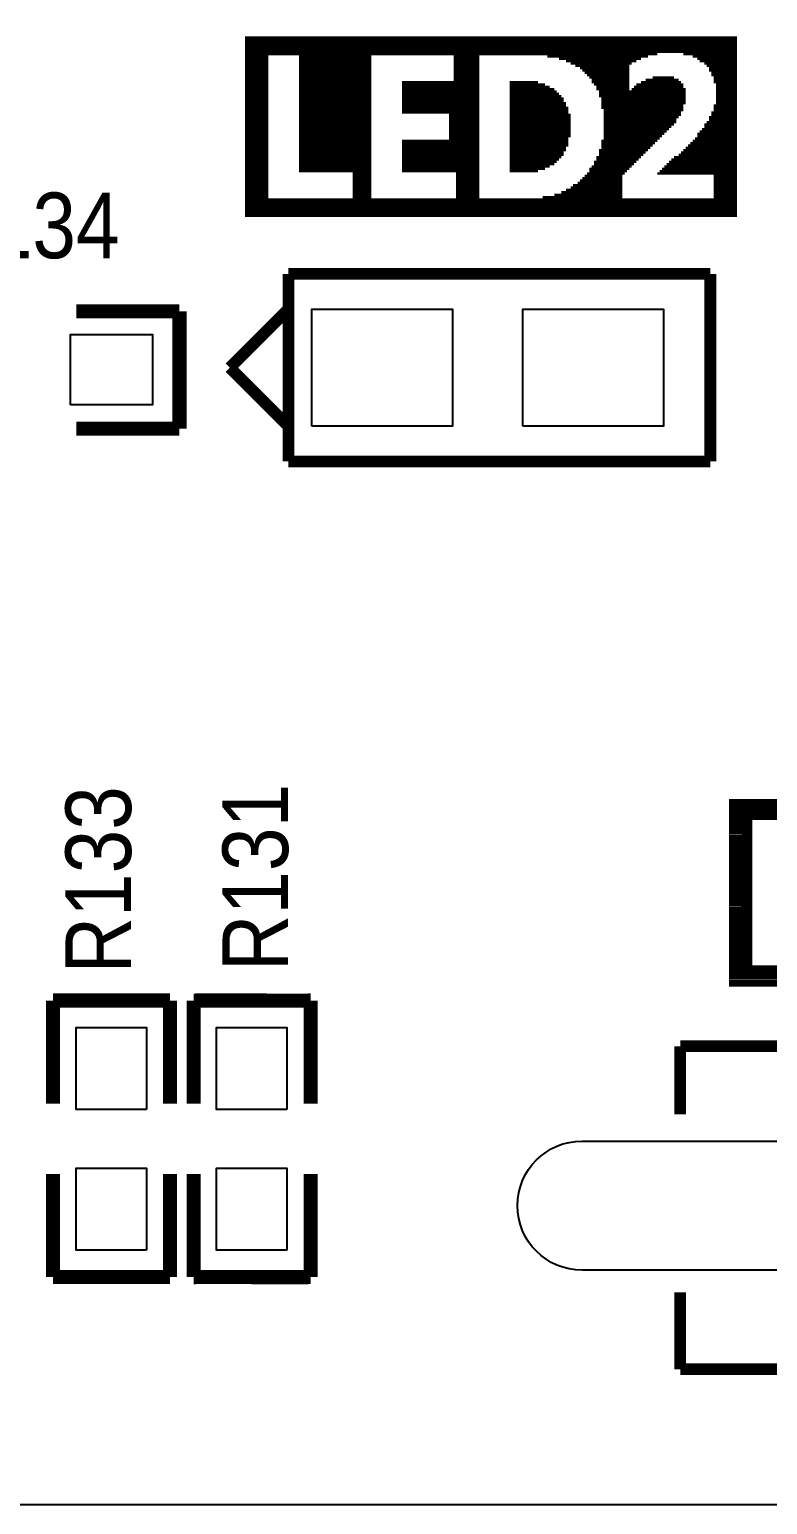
# Model space of a CAD drawing. Extents: x -1 to 188, y -4 to 106.
# Drawn here: x 127.63 to 135.63, y 8.23 to 24.21 of the extents above; entities that cross this region are included whole.
import ezdxf

# ---------------------------------------------------------------- set-up
doc = ezdxf.new("R2010")
doc.units = 0
for name, color, linetype in [('BG_OUTLINE', 3, 'CONTINUOUS'), ('MA_PEN3', 5, 'CONTINUOUS'), ('PG_SILKSCREEN_TOP', 6, 'CONTINUOUS'), ('PIN_TOP', 7, 'CONTINUOUS'), ('RD_SILKSCREEN_TOP', 8, 'CONTINUOUS')]:
    doc.layers.add(name, color=color, linetype=linetype)

msp = doc.modelspace()

# ---------------------------------------------------------------- linework, layer by layer
at = {"layer": 'BG_OUTLINE'}
msp.add_lwpolyline([(79.2988, 8.2296), (165.1, 8.2296), (188.1, 8.2296), (188.1, 106.3198), (165.1, 106.3198), (45.988, 106.3198)], dxfattribs=at)
at = {"layer": 'MA_PEN3', "const_width": 0.0254}
for points in [[(129.9698, 24.1242), (135.3038, 24.1242)], [(129.9698, 24.0988), (135.3038, 24.0988)], [(129.9698, 24.0734), (135.3038, 24.0734)], [(129.9698, 24.048), (135.3038, 24.048)], [(129.9698, 24.0226), (135.3038, 24.0226)], [(129.9698, 23.9972), (135.3038, 23.9972)], [(129.9698, 23.9718), (135.3038, 23.9718)], [(129.9698, 23.9464), (134.4402, 23.9464)], [(129.9698, 23.921), (130.2238, 23.921)], [(129.9698, 23.8956), (130.2238, 23.8956)], [(129.9698, 23.8702), (130.2238, 23.8702)], [(129.9698, 23.8448), (130.2238, 23.8448)], [(129.9698, 23.8194), (130.2238, 23.8194)], [(130.554, 23.921), (131.3414, 23.921)], [(130.554, 23.8956), (131.3414, 23.8956)], [(130.554, 23.8702), (131.3414, 23.8702)], [(130.554, 23.8448), (131.3414, 23.8448)], [(130.554, 23.8194), (131.3414, 23.8194)], [(132.2304, 23.921), (132.5098, 23.921)], [(132.2304, 23.8956), (132.5098, 23.8956)], [(132.2304, 23.8702), (132.5098, 23.8702)], [(132.2304, 23.8448), (132.5098, 23.8448)], [(132.2304, 23.8194), (132.5098, 23.8194)], [(133.2464, 23.921), (134.3386, 23.921)], [(133.3734, 23.8956), (134.2624, 23.8956)], [(133.4496, 23.8702), (134.2116, 23.8702)], [(133.5004, 23.8448), (134.1608, 23.8448)], [(133.5512, 23.8194), (134.1354, 23.8194)], [(134.7196, 23.9464), (135.3038, 23.9464)], [(134.8212, 23.921), (135.3038, 23.921)], [(134.872, 23.8956), (135.3038, 23.8956)], [(134.8974, 23.8702), (135.3038, 23.8702)], [(134.9482, 23.8448), (135.3038, 23.8448)], [(134.9736, 23.8194), (135.3038, 23.8194)], [(129.9698, 23.794), (130.2238, 23.794)], [(129.9698, 23.7686), (130.2238, 23.7686)], [(129.9698, 23.7432), (130.2238, 23.7432)], [(129.9698, 23.7178), (130.2238, 23.7178)], [(129.9698, 23.6924), (130.2238, 23.6924)], [(129.9698, 23.667), (130.2238, 23.667)], [(129.9698, 23.6416), (130.2238, 23.6416)], [(130.554, 23.794), (131.3414, 23.794)], [(130.554, 23.7686), (131.3414, 23.7686)], [(130.554, 23.7432), (131.3414, 23.7432)], [(130.554, 23.7178), (131.3414, 23.7178)], [(130.554, 23.6924), (131.3414, 23.6924)], [(130.554, 23.667), (131.3414, 23.667)], [(130.554, 23.6416), (131.3414, 23.6416)], [(131.6716, 23.6416), (132.5098, 23.6416)], [(132.2304, 23.794), (132.5098, 23.794)], [(132.2304, 23.7686), (132.5098, 23.7686)], [(132.2304, 23.7432), (132.5098, 23.7432)], [(132.2304, 23.7178), (132.5098, 23.7178)], [(132.2304, 23.6924), (132.5098, 23.6924)], [(132.2304, 23.667), (132.5098, 23.667)], [(132.84, 23.6416), (133.1448, 23.6416)], [(133.602, 23.794), (134.1354, 23.794)], [(133.6274, 23.7686), (134.1354, 23.7686)], [(133.6528, 23.7432), (134.1354, 23.7432)], [(133.6782, 23.7178), (134.1354, 23.7178)], [(133.7036, 23.6924), (134.1354, 23.6924)], [(133.729, 23.667), (134.1354, 23.667)], [(133.729, 23.6416), (134.1354, 23.6416)], [(134.2624, 23.6416), (134.6942, 23.6416)], [(134.3132, 23.667), (134.6688, 23.667)], [(134.3894, 23.6924), (134.618, 23.6924)], [(134.999, 23.794), (135.3038, 23.794)], [(134.999, 23.7686), (135.3038, 23.7686)], [(135.0244, 23.7432), (135.3038, 23.7432)], [(135.0244, 23.7178), (135.3038, 23.7178)], [(135.0498, 23.6924), (135.3038, 23.6924)], [(135.0498, 23.667), (135.3038, 23.667)], [(135.0498, 23.6416), (135.3038, 23.6416)], [(129.9698, 23.6162), (130.2238, 23.6162)], [(129.9698, 23.5908), (130.2238, 23.5908)], [(129.9698, 23.5654), (130.2238, 23.5654)], [(129.9698, 23.54), (130.2238, 23.54)], [(129.9698, 23.5146), (130.2238, 23.5146)], [(129.9698, 23.4892), (130.2238, 23.4892)], [(130.554, 23.6162), (131.3414, 23.6162)], [(130.554, 23.5908), (131.3414, 23.5908)], [(130.554, 23.5654), (131.3414, 23.5654)], [(130.554, 23.54), (131.3414, 23.54)], [(130.554, 23.5146), (131.3414, 23.5146)], [(130.554, 23.4892), (131.3414, 23.4892)], [(131.6716, 23.6162), (132.5098, 23.6162)], [(131.6716, 23.5908), (132.5098, 23.5908)], [(131.6716, 23.5654), (132.5098, 23.5654)], [(131.6716, 23.54), (132.5098, 23.54)], [(131.6716, 23.5146), (132.5098, 23.5146)], [(131.6716, 23.4892), (132.5098, 23.4892)], [(132.84, 23.6162), (133.221, 23.6162)], [(132.84, 23.5908), (133.2718, 23.5908)], [(132.84, 23.5654), (133.3226, 23.5654)], [(132.84, 23.54), (133.348, 23.54)], [(132.84, 23.5146), (133.3734, 23.5146)], [(132.84, 23.4892), (133.3988, 23.4892)], [(133.7544, 23.6162), (134.1354, 23.6162)], [(133.7798, 23.5908), (134.1354, 23.5908)], [(133.7798, 23.5654), (134.1354, 23.5654)], [(133.8052, 23.54), (134.745, 23.54)], [(133.8052, 23.5146), (134.745, 23.5146)], [(133.8052, 23.4892), (134.745, 23.4892)], [(134.1608, 23.5654), (134.745, 23.5654)], [(134.1862, 23.5908), (134.7196, 23.5908)], [(134.2116, 23.6162), (134.7196, 23.6162)], [(135.0752, 23.6162), (135.3038, 23.6162)], [(135.0752, 23.5908), (135.3038, 23.5908)], [(135.0752, 23.5654), (135.3038, 23.5654)], [(135.0752, 23.54), (135.3038, 23.54)], [(135.0752, 23.5146), (135.3038, 23.5146)], [(135.0752, 23.4892), (135.3038, 23.4892)], [(129.9698, 23.4638), (130.2238, 23.4638)], [(129.9698, 23.4384), (130.2238, 23.4384)], [(129.9698, 23.413), (130.2238, 23.413)], [(129.9698, 23.3876), (130.2238, 23.3876)], [(129.9698, 23.3622), (130.2238, 23.3622)], [(129.9698, 23.3368), (130.2238, 23.3368)], [(130.554, 23.4638), (131.3414, 23.4638)], [(130.554, 23.4384), (131.3414, 23.4384)], [(130.554, 23.413), (131.3414, 23.413)], [(130.554, 23.3876), (131.3414, 23.3876)], [(130.554, 23.3622), (131.3414, 23.3622)], [(130.554, 23.3368), (131.3414, 23.3368)], [(131.6716, 23.4638), (132.5098, 23.4638)], [(131.6716, 23.4384), (132.5098, 23.4384)], [(131.6716, 23.413), (132.5098, 23.413)], [(131.6716, 23.3876), (132.5098, 23.3876)], [(131.6716, 23.3622), (132.5098, 23.3622)], [(131.6716, 23.3368), (132.5098, 23.3368)], [(132.84, 23.4638), (133.4242, 23.4638)], [(132.84, 23.4384), (133.4242, 23.4384)], [(132.84, 23.413), (133.4496, 23.413)], [(132.84, 23.3876), (133.4496, 23.3876)], [(132.84, 23.3622), (133.475, 23.3622)], [(132.84, 23.3368), (133.475, 23.3368)], [(133.8306, 23.4638), (134.745, 23.4638)], [(133.8306, 23.4384), (134.745, 23.4384)], [(133.8306, 23.413), (134.745, 23.413)], [(133.8306, 23.3876), (134.7196, 23.3876)], [(133.8306, 23.3622), (134.7196, 23.3622)], [(133.856, 23.3368), (134.7196, 23.3368)], [(135.0498, 23.3876), (135.3038, 23.3876)], [(135.0498, 23.3622), (135.3038, 23.3622)], [(135.0498, 23.3368), (135.3038, 23.3368)], [(135.0752, 23.4638), (135.3038, 23.4638)], [(135.0752, 23.4384), (135.3038, 23.4384)], [(135.0752, 23.413), (135.3038, 23.413)], [(129.9698, 23.3114), (130.2238, 23.3114)], [(129.9698, 23.286), (130.2238, 23.286)], [(129.9698, 23.2606), (130.2238, 23.2606)], [(129.9698, 23.2352), (130.2238, 23.2352)], [(129.9698, 23.2098), (130.2238, 23.2098)], [(129.9698, 23.1844), (130.2238, 23.1844)], [(130.554, 23.3114), (131.3414, 23.3114)], [(130.554, 23.286), (131.3414, 23.286)], [(130.554, 23.2606), (131.3414, 23.2606)], [(130.554, 23.2352), (131.3414, 23.2352)], [(130.554, 23.2098), (131.3414, 23.2098)], [(130.554, 23.1844), (131.3414, 23.1844)], [(131.6716, 23.3114), (132.5098, 23.3114)], [(132.1796, 23.286), (132.5098, 23.286)], [(132.1796, 23.2606), (132.5098, 23.2606)], [(132.1796, 23.2352), (132.5098, 23.2352)], [(132.1796, 23.2098), (132.5098, 23.2098)], [(132.1796, 23.1844), (132.5098, 23.1844)], [(132.84, 23.3114), (133.475, 23.3114)], [(132.84, 23.286), (133.5004, 23.286)], [(132.84, 23.2606), (133.5004, 23.2606)], [(132.84, 23.2352), (133.5004, 23.2352)], [(132.84, 23.2098), (133.5004, 23.2098)], [(132.84, 23.1844), (133.5004, 23.1844)], [(133.856, 23.3114), (134.6942, 23.3114)], [(133.856, 23.286), (134.6942, 23.286)], [(133.856, 23.2606), (134.6688, 23.2606)], [(133.856, 23.2352), (134.6434, 23.2352)], [(133.856, 23.2098), (134.6434, 23.2098)], [(133.856, 23.1844), (134.618, 23.1844)], [(134.9482, 23.1844), (135.3038, 23.1844)], [(134.9736, 23.2098), (135.3038, 23.2098)], [(134.999, 23.2606), (135.3038, 23.2606)], [(134.999, 23.2352), (135.3038, 23.2352)], [(135.0244, 23.3114), (135.3038, 23.3114)], [(135.0244, 23.286), (135.3038, 23.286)], [(129.9698, 23.159), (130.2238, 23.159)], [(129.9698, 23.1336), (130.2238, 23.1336)], [(129.9698, 23.1082), (130.2238, 23.1082)], [(129.9698, 23.0828), (130.2238, 23.0828)], [(129.9698, 23.0574), (130.2238, 23.0574)], [(129.9698, 23.032), (130.2238, 23.032)], [(129.9698, 23.0066), (130.2238, 23.0066)], [(130.554, 23.159), (131.3414, 23.159)], [(130.554, 23.1336), (131.3414, 23.1336)], [(130.554, 23.1082), (131.3414, 23.1082)], [(130.554, 23.0828), (131.3414, 23.0828)], [(130.554, 23.0574), (131.3414, 23.0574)], [(130.554, 23.032), (131.3414, 23.032)], [(130.554, 23.0066), (131.3414, 23.0066)], [(131.6716, 23.0066), (132.5098, 23.0066)], [(132.1796, 23.159), (132.5098, 23.159)], [(132.1796, 23.1336), (132.5098, 23.1336)], [(132.1796, 23.1082), (132.5098, 23.1082)], [(132.1796, 23.0828), (132.5098, 23.0828)], [(132.1796, 23.0574), (132.5098, 23.0574)], [(132.1796, 23.032), (132.5098, 23.032)], [(132.84, 23.159), (133.5004, 23.159)], [(132.84, 23.1336), (133.5004, 23.1336)], [(132.84, 23.1082), (133.5004, 23.1082)], [(132.84, 23.0828), (133.5004, 23.0828)], [(132.84, 23.0574), (133.5004, 23.0574)], [(132.84, 23.032), (133.475, 23.032)], [(132.84, 23.0066), (133.475, 23.0066)], [(133.8306, 23.0066), (134.4402, 23.0066)], [(133.856, 23.159), (134.5926, 23.159)], [(133.856, 23.1336), (134.5672, 23.1336)], [(133.856, 23.1082), (134.5418, 23.1082)], [(133.856, 23.0828), (134.5164, 23.0828)], [(133.856, 23.0574), (134.491, 23.0574)], [(133.856, 23.032), (134.4656, 23.032)], [(134.8212, 23.0066), (135.3038, 23.0066)], [(134.8466, 23.032), (135.3038, 23.032)], [(134.872, 23.0828), (135.3038, 23.0828)], [(134.872, 23.0574), (135.3038, 23.0574)], [(134.8974, 23.1082), (135.3038, 23.1082)], [(134.9228, 23.1336), (135.3038, 23.1336)], [(134.9482, 23.159), (135.3038, 23.159)], [(129.9698, 22.9812), (130.2238, 22.9812)], [(129.9698, 22.9558), (130.2238, 22.9558)], [(129.9698, 22.9304), (130.2238, 22.9304)], [(129.9698, 22.905), (130.2238, 22.905)], [(129.9698, 22.8796), (130.2238, 22.8796)], [(129.9698, 22.8542), (130.2238, 22.8542)], [(130.554, 22.9812), (131.3414, 22.9812)], [(130.554, 22.9558), (131.3414, 22.9558)], [(130.554, 22.9304), (131.3414, 22.9304)], [(130.554, 22.905), (131.3414, 22.905)], [(130.554, 22.8796), (131.3414, 22.8796)], [(130.554, 22.8542), (131.3414, 22.8542)], [(131.6716, 22.9812), (132.5098, 22.9812)], [(131.6716, 22.9558), (132.5098, 22.9558)], [(131.6716, 22.9304), (132.5098, 22.9304)], [(131.6716, 22.905), (132.5098, 22.905)], [(131.6716, 22.8796), (132.5098, 22.8796)], [(131.6716, 22.8542), (132.5098, 22.8542)], [(132.84, 22.9812), (133.475, 22.9812)], [(132.84, 22.9558), (133.475, 22.9558)], [(132.84, 22.9304), (133.4496, 22.9304)], [(132.84, 22.905), (133.4496, 22.905)], [(132.84, 22.8796), (133.4242, 22.8796)], [(132.84, 22.8542), (133.4242, 22.8542)], [(133.8052, 22.905), (134.3386, 22.905)], [(133.8052, 22.8796), (134.3132, 22.8796)], [(133.8052, 22.8542), (134.2878, 22.8542)], [(133.8306, 22.9812), (134.4148, 22.9812)], [(133.8306, 22.9558), (134.3894, 22.9558)], [(133.8306, 22.9304), (134.364, 22.9304)], [(134.6688, 22.8542), (135.3038, 22.8542)], [(134.6942, 22.8796), (135.3038, 22.8796)], [(134.7196, 22.905), (135.3038, 22.905)], [(134.745, 22.9304), (135.3038, 22.9304)], [(134.7704, 22.9558), (135.3038, 22.9558)], [(134.7958, 22.9812), (135.3038, 22.9812)], [(129.9698, 22.8288), (130.2238, 22.8288)], [(129.9698, 22.8034), (130.2238, 22.8034)], [(129.9698, 22.778), (130.2238, 22.778)], [(129.9698, 22.7526), (130.2238, 22.7526)], [(129.9698, 22.7272), (130.2238, 22.7272)], [(129.9698, 22.7018), (130.2238, 22.7018)], [(130.554, 22.8288), (131.3414, 22.8288)], [(130.554, 22.8034), (131.3414, 22.8034)], [(130.554, 22.778), (131.3414, 22.778)], [(130.554, 22.7526), (131.3414, 22.7526)], [(130.554, 22.7272), (131.3414, 22.7272)], [(130.554, 22.7018), (131.3414, 22.7018)], [(131.6716, 22.8288), (132.5098, 22.8288)], [(131.6716, 22.8034), (132.5098, 22.8034)], [(131.6716, 22.778), (132.5098, 22.778)], [(131.6716, 22.7526), (132.5098, 22.7526)], [(131.6716, 22.7272), (132.5098, 22.7272)], [(131.6716, 22.7018), (132.5098, 22.7018)], [(132.84, 22.8288), (133.3988, 22.8288)], [(132.84, 22.8034), (133.3734, 22.8034)], [(132.84, 22.778), (133.348, 22.778)], [(132.84, 22.7526), (133.3226, 22.7526)], [(132.84, 22.7272), (133.2718, 22.7272)], [(132.84, 22.7018), (133.221, 22.7018)], [(133.7036, 22.7018), (134.1354, 22.7018)], [(133.729, 22.7272), (134.1608, 22.7272)], [(133.7544, 22.778), (134.2116, 22.778)], [(133.7544, 22.7526), (134.1862, 22.7526)], [(133.7798, 22.8288), (134.2624, 22.8288)], [(133.7798, 22.8034), (134.237, 22.8034)], [(134.491, 22.7018), (135.3038, 22.7018)], [(134.5164, 22.7272), (135.3038, 22.7272)], [(134.5418, 22.7526), (135.3038, 22.7526)], [(134.5672, 22.778), (135.3038, 22.778)], [(134.5926, 22.8034), (135.3038, 22.8034)], [(134.618, 22.8288), (135.3038, 22.8288)], [(129.9698, 22.6764), (130.2238, 22.6764)], [(129.9698, 22.651), (130.2238, 22.651)], [(129.9698, 22.6256), (130.2238, 22.6256)], [(129.9698, 22.6002), (130.2238, 22.6002)], [(129.9698, 22.5748), (130.2238, 22.5748)], [(129.9698, 22.5494), (130.2238, 22.5494)], [(129.9698, 22.524), (130.2238, 22.524)], [(130.554, 22.6764), (131.3414, 22.6764)], [(131.1382, 22.651), (131.3414, 22.651)], [(131.1382, 22.6256), (131.3414, 22.6256)], [(131.1382, 22.6002), (131.3414, 22.6002)], [(131.1382, 22.5748), (131.3414, 22.5748)], [(131.1382, 22.5494), (131.3414, 22.5494)], [(131.1382, 22.524), (131.3414, 22.524)], [(131.6716, 22.6764), (132.5098, 22.6764)], [(132.2558, 22.651), (132.5098, 22.651)], [(132.2558, 22.6256), (132.5098, 22.6256)], [(132.2558, 22.6002), (132.5098, 22.6002)], [(132.2558, 22.5748), (132.5098, 22.5748)], [(132.2558, 22.5494), (132.5098, 22.5494)], [(132.2558, 22.524), (132.5098, 22.524)], [(132.84, 22.6764), (133.1448, 22.6764)], [(133.5258, 22.524), (134.0592, 22.524)], [(133.5766, 22.5494), (134.0592, 22.5494)], [(133.602, 22.5748), (134.0592, 22.5748)], [(133.6274, 22.6002), (134.0592, 22.6002)], [(133.6528, 22.6256), (134.0592, 22.6256)], [(133.6782, 22.651), (134.0846, 22.651)], [(133.7036, 22.6764), (134.11, 22.6764)], [(134.4402, 22.651), (135.3038, 22.651)], [(134.4656, 22.6764), (135.3038, 22.6764)], [(135.0498, 22.6256), (135.3038, 22.6256)], [(135.0498, 22.6002), (135.3038, 22.6002)], [(135.0498, 22.5748), (135.3038, 22.5748)], [(135.0498, 22.5494), (135.3038, 22.5494)], [(135.0498, 22.524), (135.3038, 22.524)], [(129.9698, 22.4986), (130.2238, 22.4986)], [(129.9698, 22.4732), (130.2238, 22.4732)], [(129.9698, 22.4478), (130.2238, 22.4478)], [(129.9698, 22.4224), (130.2238, 22.4224)], [(129.9698, 22.397), (130.2238, 22.397)], [(129.9698, 22.3716), (135.3038, 22.3716)], [(131.1382, 22.4986), (131.3414, 22.4986)], [(131.1382, 22.4732), (131.3414, 22.4732)], [(131.1382, 22.4478), (131.3414, 22.4478)], [(131.1382, 22.4224), (131.3414, 22.4224)], [(131.1382, 22.397), (131.3414, 22.397)], [(132.2558, 22.4986), (132.5098, 22.4986)], [(132.2558, 22.4732), (132.5098, 22.4732)], [(132.2558, 22.4478), (132.5098, 22.4478)], [(132.2558, 22.4224), (132.5098, 22.4224)], [(132.2558, 22.397), (132.5098, 22.397)], [(133.1956, 22.397), (134.0592, 22.397)], [(133.3226, 22.4224), (134.0592, 22.4224)], [(133.3988, 22.4478), (134.0592, 22.4478)], [(133.4496, 22.4732), (134.0592, 22.4732)], [(133.5004, 22.4986), (134.0592, 22.4986)], [(135.0498, 22.4986), (135.3038, 22.4986)], [(135.0498, 22.4732), (135.3038, 22.4732)], [(135.0498, 22.4478), (135.3038, 22.4478)], [(135.0498, 22.4224), (135.3038, 22.4224)], [(135.0498, 22.397), (135.3038, 22.397)], [(129.9698, 22.3462), (135.3038, 22.3462)], [(129.9698, 22.3208), (135.3038, 22.3208)], [(129.9698, 22.2954), (135.3038, 22.2954)], [(129.9698, 22.27), (135.3038, 22.27)], [(129.9698, 22.2446), (135.3038, 22.2446)], [(129.9698, 22.2192), (135.3038, 22.2192)], [(129.9698, 22.1938), (135.3038, 22.1938)], [(135.2141, 15.8615), (140.6243, 15.8613)], [(135.2141, 15.8359), (140.6243, 15.8359)], [(135.2141, 15.8105), (140.6243, 15.8107)], [(135.2141, 15.7848), (140.6243, 15.7851)], [(135.2141, 15.7597), (140.6243, 15.7597)], [(135.2141, 15.7343), (140.6241, 15.7343)], [(135.2141, 15.7089), (140.6243, 15.7089)], [(135.2141, 15.6837), (140.6243, 15.6835)], [(135.2141, 15.6581), (139.7353, 15.6578)], [(135.2141, 15.6327), (135.4679, 15.6327)], [(135.2141, 15.607), (135.4681, 15.6073)], [(135.2141, 15.5819), (135.4679, 15.5819)], [(135.2141, 15.5565), (135.4679, 15.5565)], [(135.2141, 15.5311), (135.4679, 15.5311)], [(135.2141, 15.5059), (135.4681, 15.5057)], [(135.2141, 15.4803), (135.4679, 15.4803)], [(135.2141, 15.4549), (135.4679, 15.4549)], [(135.2141, 15.4295), (135.4681, 15.4295)], [(135.2141, 15.4041), (135.4679, 15.4041)], [(135.2141, 15.3787), (135.4679, 15.3787)], [(135.2141, 15.3533), (135.4679, 15.3533)], [(135.2141, 15.3281), (135.4679, 15.3281)], [(135.2141, 15.3025), (135.4679, 15.3025)], [(135.2141, 15.2771), (135.4679, 15.2771)], [(135.2141, 15.2517), (135.4681, 15.2517)], [(135.2141, 15.2263), (135.4679, 15.2263)], [(135.2141, 15.2009), (135.4679, 15.2009)], [(135.2141, 15.1752), (135.4681, 15.1755)], [(135.2141, 15.1501), (135.4679, 15.1501)], [(135.2141, 15.1247), (135.4679, 15.1247)], [(135.2141, 15.0993), (135.4679, 15.0993)], [(135.2141, 15.0741), (135.4681, 15.0739)], [(135.2141, 15.0485), (135.4679, 15.0485)], [(135.2141, 15.0231), (135.4679, 15.0231)], [(135.2141, 14.9974), (135.4681, 14.9977)], [(135.2141, 14.9723), (135.4679, 14.9723)], [(135.2141, 14.9469), (135.4679, 14.9469)], [(135.2141, 14.9215), (135.4679, 14.9215)], [(135.2141, 14.8963), (135.4681, 14.8961)], [(135.2141, 14.8707), (135.4679, 14.8707)], [(135.2141, 14.8453), (135.4679, 14.8453)], [(135.2141, 14.8196), (135.4681, 14.8199)], [(135.2141, 14.7945), (135.4679, 14.7945)], [(135.2141, 14.7691), (135.4679, 14.7691)], [(135.2141, 14.7437), (135.4679, 14.7437)], [(135.2141, 14.7185), (135.4681, 14.7183)], [(135.2141, 14.6929), (135.4679, 14.6929)], [(135.2141, 14.6675), (135.4679, 14.6675)], [(135.2141, 14.6418), (135.4681, 14.6421)], [(135.2141, 14.6167), (135.4679, 14.6167)], [(135.2141, 14.5913), (135.4679, 14.5913)], [(135.2141, 14.5659), (135.4679, 14.5659)], [(135.2141, 14.5407), (135.4681, 14.5405)], [(135.2141, 14.5151), (135.4679, 14.5151)], [(135.2141, 14.4897), (135.4679, 14.4897)], [(135.2141, 14.4643), (135.4681, 14.4643)], [(135.2141, 14.4389), (135.4679, 14.4389)], [(135.2141, 14.4135), (135.4679, 14.4135)], [(135.2141, 14.3881), (135.4679, 14.3881)], [(135.2141, 14.3629), (135.4679, 14.3629)], [(135.2141, 14.3373), (135.4679, 14.3373)], [(135.2141, 14.3119), (135.4679, 14.3119)], [(135.2141, 14.2865), (135.4681, 14.2865)], [(135.2141, 14.2611), (135.4679, 14.2611)], [(135.2141, 14.2357), (135.4679, 14.2357)], [(135.2141, 14.21), (135.4681, 14.2103)], [(135.2141, 14.1851), (135.4679, 14.1851)], [(135.2141, 14.1595), (135.4679, 14.1595)], [(135.2141, 14.1341), (135.4679, 14.1341)], [(135.2141, 14.1089), (135.4681, 14.1087)], [(135.2141, 14.0833), (135.4679, 14.0833)], [(135.2141, 14.0579), (140.6243, 14.0581)], [(135.2141, 14.0322), (140.6243, 14.0325)], [(135.2141, 14.0071), (140.6243, 14.0071)], [(135.2141, 13.9817), (140.6241, 13.9817)], [(135.2141, 13.9563), (140.6243, 13.9563)], [(135.2141, 13.9311), (140.6243, 13.9309)], [(135.2141, 13.9055), (140.6243, 13.9055)], [(135.2141, 13.8801), (140.6243, 13.8803)], [(135.2141, 13.8544), (140.6243, 13.8547)]]:
    msp.add_lwpolyline(points, dxfattribs=at)
at = {"layer": 'PG_SILKSCREEN_TOP'}
for points, const_width in [([(135.0137, 21.5646), (130.4417, 21.5646)], 0.127), ([(130.4417, 21.5646), (130.4417, 19.5326)], 0.127), ([(135.0137, 19.6596), (135.0137, 21.5646)], 0.127), ([(129.2606, 21.1582), (128.143, 21.1582)], 0.1524), ([(129.2606, 21.1074), (129.2606, 21.1582)], 0.1524), ([(129.2606, 19.939), (129.2606, 21.1074)], 0.1524), ([(129.8067, 20.5486), (130.4417, 21.1836)], 0.127), ([(130.4417, 19.9136), (129.8067, 20.5486)], 0.127), ([(129.2606, 19.8882), (129.2606, 19.939)], 0.1524), ([(128.143, 19.8882), (129.2606, 19.8882)], 0.1524), ([(135.0137, 19.5326), (135.0137, 19.6596)], 0.127), ([(130.4417, 19.5326), (135.0137, 19.5326)], 0.127), ([(127.9401, 13.6906), (127.889, 13.6906)], 0.1524), ([(127.889, 13.6906), (127.889, 12.573)], 0.1524), ([(129.1082, 13.6906), (127.9401, 13.6906)], 0.1524), ([(129.159, 13.6906), (129.1082, 13.6906)], 0.1524), ([(129.159, 12.573), (129.159, 13.6906)], 0.1524), ([(129.4638, 13.6906), (129.413, 13.6903)], 0.1524), ([(129.413, 13.6903), (129.413, 12.5727)], 0.1524), ([(130.6322, 13.6903), (129.4638, 13.6906)], 0.1524), ([(130.683, 13.6906), (130.6322, 13.6903)], 0.1524), ([(130.683, 12.5727), (130.683, 13.6906)], 0.1524), ([(141.6873, 13.1953), (134.6873, 13.1953)], 0.127), ([(134.6873, 13.1953), (134.6873, 12.4587)], 0.127), ([(127.889, 10.6934), (127.8893, 11.811)], 0.1524), ([(129.159, 11.811), (129.159, 10.6934)], 0.1524), ([(129.413, 10.6931), (129.4133, 11.8107)], 0.1524), ([(130.683, 11.8107), (130.683, 10.6934)], 0.1524), ([(127.9398, 10.6937), (127.889, 10.6934)], 0.1524), ([(129.1082, 10.6937), (127.9398, 10.6937)], 0.1524), ([(129.159, 10.6934), (129.1082, 10.6937)], 0.1524), ([(129.4638, 10.6934), (129.413, 10.6931)], 0.1524), ([(130.6322, 10.6931), (129.4638, 10.6934)], 0.1524), ([(130.683, 10.6934), (130.6322, 10.6931)], 0.1524), ([(134.6873, 9.6952), (134.6873, 10.5283)], 0.127), ([(141.6873, 9.6952), (134.6873, 9.6952)], 0.127)]:
    msp.add_lwpolyline(points, dxfattribs=dict(at, const_width=const_width))
at = {"layer": 'PIN_TOP'}
for points in [[(130.6957, 19.9136), (130.6957, 21.1836), (132.2197, 21.1836), (132.2197, 19.9136)], [(132.9817, 19.9136), (132.9817, 21.1836), (134.5057, 21.1836), (134.5057, 19.9136)], [(128.0795, 20.1458), (128.0795, 20.9078), (128.9685, 20.9078), (128.9685, 20.1458)], [(128.9014, 12.5095), (128.1394, 12.5095), (128.1394, 13.3985), (128.9014, 13.3985)], [(130.4254, 12.5092), (129.6634, 12.5092), (129.6634, 13.3982), (130.4254, 13.3982)], [(128.9014, 10.9855), (128.1394, 10.9855), (128.1394, 11.8745), (128.9014, 11.8745)], [(130.4254, 10.9852), (129.6634, 10.9852), (129.6634, 11.8742), (130.4254, 11.8742)]]:
    msp.add_lwpolyline(points, close=True, dxfattribs=at)
msp.add_lwpolyline([(133.624, 12.1681), (135.78, 12.1681, -1), (135.78, 10.7681), (133.624, 10.7681, -1)], format="xyb", close=True, dxfattribs=at)

# ---------------------------------------------------------------- texts
at = {"layer": 'RD_SILKSCREEN_TOP', "width": 0.892857}
msp.add_text('R134', height=0.7112, dxfattribs=at).set_placement((126.5809, 21.7338))
for s, p in [('R131', (130.4376, 14.0081)), ('R133', (128.7358, 13.9827))]:
    msp.add_text(s, height=0.7112, rotation=90, dxfattribs=at).set_placement(p)

doc.saveas('drawing.dxf')
